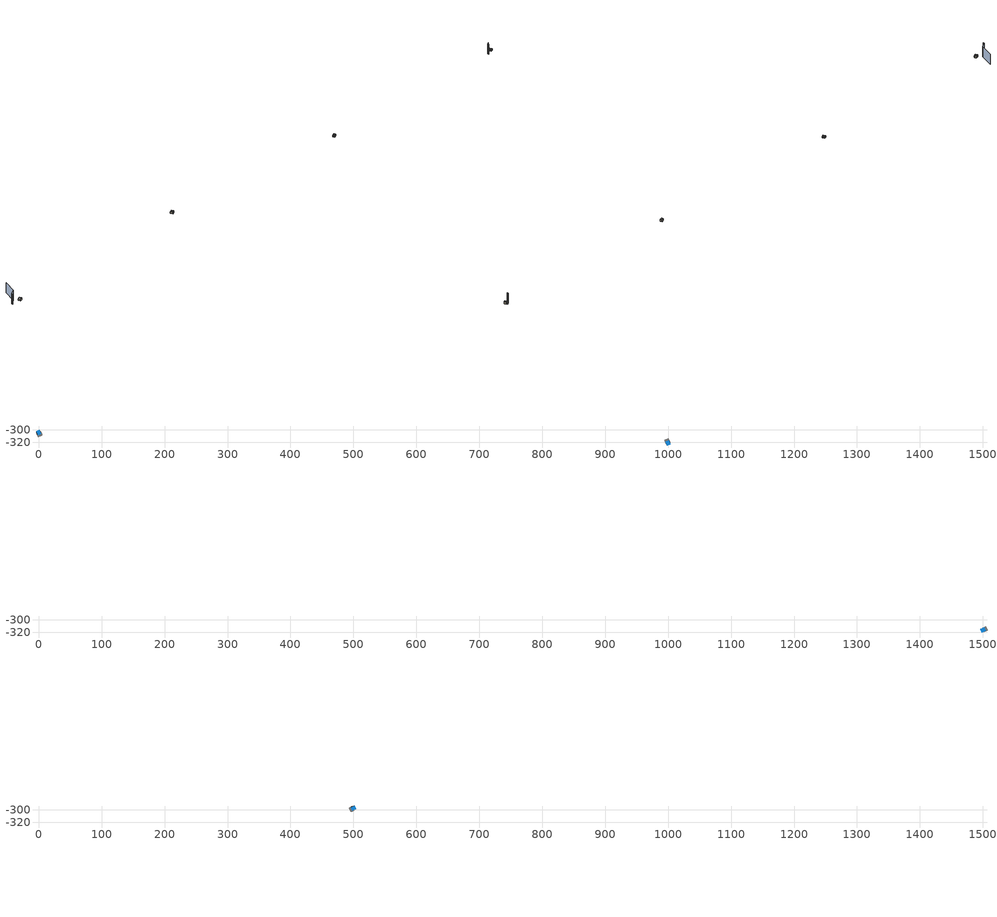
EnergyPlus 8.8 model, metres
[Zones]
0Perim
 floor adiabatic (115mmSandLimeBrick): 2.78,-302.93 4.5,-306.78 -0.98,-309.22 -2.7,-305.37 z0
 wall outside (U0-5): 2.78,-302.93 -2.7,-305.37 z0:4.45
 wall to 0Core (115mmSandLimeBrick): -0.98,-309.22 4.5,-306.78 z0:4.45
 wall adiabatic (115mmSandLimeBrick): -2.7,-305.37 -0.98,-309.22 / 4.5,-306.78 2.78,-302.93 z0:4.45
 window (Single): 2.69,-302.97 -2.61,-305.33 z0.85:2.69
 ceiling adiabatic (115mmSandLimeBrick): 2.78,-302.93 -2.7,-305.37 -1.55,-307.94 3.93,-305.49 z4.45
 roof outside (U0-4): 3.93,-305.49 -1.55,-307.94 -0.98,-309.22 4.5,-306.78 z4.45
0Core
 floor adiabatic (115mmSandLimeBrick): 4.5,-306.78 5.11,-308.16 -0.37,-310.6 -0.98,-309.22 z0
 wall adiabatic (115mmSandLimeBrick): -0.98,-309.22 -0.37,-310.6 5.11,-308.16 4.5,-306.78 z0:4.45
 ceiling adiabatic (115mmSandLimeBrick): 4.5,-306.78 -0.98,-309.22 -0.57,-310.14 4.91,-307.7 z4.45
 roof outside (U0-4): 4.91,-307.7 -0.57,-310.14 -0.37,-310.6 5.11,-308.16 z4.45
2Perim
 floor adiabatic (115mmSandLimeBrick): 997.21,-321.66 995.54,-317.78 1001.05,-315.41 1002.72,-319.28 z0
 wall outside (U0-5): 997.21,-321.66 1002.72,-319.28 z0:4.45
 wall to 2Core (115mmSandLimeBrick): 1001.05,-315.41 995.54,-317.78 z0:4.45
 wall adiabatic (115mmSandLimeBrick): 1002.72,-319.28 1001.05,-315.41 / 995.54,-317.78 997.21,-321.66 z0:4.45
 window (Single): 997.3,-321.62 1002.62,-319.32 z0.85:2.69
 ceiling adiabatic (115mmSandLimeBrick): 997.21,-321.66 1002.72,-319.28 1001.6,-316.7 996.09,-319.07 z4.45
 roof outside (U0-4): 996.09,-319.07 1001.6,-316.7 1001.05,-315.41 995.54,-317.78 z4.45
2Core
 floor adiabatic (115mmSandLimeBrick): 995.54,-317.78 994.94,-316.39 1000.45,-314.02 1001.05,-315.41 z0
 wall adiabatic (115mmSandLimeBrick): 1001.05,-315.41 1000.45,-314.02 994.94,-316.39 995.54,-317.78 z0:4.45
 ceiling adiabatic (115mmSandLimeBrick): 995.54,-317.78 1001.05,-315.41 1000.65,-314.48 995.14,-316.86 z4.45
 roof outside (U0-4): 995.14,-316.86 1000.65,-314.48 1000.45,-314.02 994.94,-316.39 z4.45
3Perim
 floor adiabatic (115mmSandLimeBrick): 1498.91,-313.45 1502.78,-311.79 1505.15,-317.3 1501.28,-318.96 z4.45
 wall outside (U0-5): 1498.91,-313.45 1501.28,-318.96 z4.45:8.9
 wall to 3Core (115mmSandLimeBrick): 1505.15,-317.3 1502.78,-311.79 z4.45:8.9
 wall adiabatic (115mmSandLimeBrick): 1501.28,-318.96 1505.15,-317.3 / 1502.78,-311.79 1498.91,-313.45 z4.45:8.9
 window (Single): 1498.95,-313.54 1501.24,-318.87 z5.3:7.14
 ceiling adiabatic (115mmSandLimeBrick): 1498.91,-313.45 1501.28,-318.96 1503.86,-317.85 1501.49,-312.34 z8.9
 roof outside (U0-4): 1501.49,-312.34 1503.86,-317.85 1505.15,-317.3 1502.78,-311.79 z8.9
3Core
 floor adiabatic (115mmSandLimeBrick): 1502.78,-311.79 1504.17,-311.19 1506.54,-316.7 1505.15,-317.3 z4.45
 wall adiabatic (115mmSandLimeBrick): 1505.15,-317.3 1506.54,-316.7 1504.17,-311.19 1502.78,-311.79 z4.45:8.9
 ceiling adiabatic (115mmSandLimeBrick): 1502.78,-311.79 1505.15,-317.3 1506.08,-316.9 1503.71,-311.39 z8.9
 roof outside (U0-4): 1503.71,-311.39 1506.08,-316.9 1506.54,-316.7 1504.17,-311.19 z8.9
1Perim
 floor adiabatic (115mmSandLimeBrick): 501.19,-299.96 497.38,-301.76 494.82,-296.33 498.63,-294.53 z8.9
 wall outside (U0-5): 501.19,-299.96 498.63,-294.53 z8.9:13.35
 wall to 1Core (115mmSandLimeBrick): 494.82,-296.33 497.38,-301.76 z8.9:13.35
 wall adiabatic (115mmSandLimeBrick): 498.63,-294.53 494.82,-296.33 / 497.38,-301.76 501.19,-299.96 z8.9:13.35
 window (Single): 501.15,-299.87 498.67,-294.62 z9.75:11.59
 ceiling adiabatic (115mmSandLimeBrick): 501.19,-299.96 498.63,-294.53 496.09,-295.73 498.65,-301.16 z13.35
 roof outside (U0-4): 498.65,-301.16 496.09,-295.73 494.82,-296.33 497.38,-301.76 z13.35
1Core
 floor adiabatic (115mmSandLimeBrick): 497.38,-301.76 496.01,-302.4 493.45,-296.98 494.82,-296.33 z8.9
 wall adiabatic (115mmSandLimeBrick): 494.82,-296.33 493.45,-296.98 496.01,-302.4 497.38,-301.76 z8.9:13.35
 ceiling adiabatic (115mmSandLimeBrick): 497.38,-301.76 494.82,-296.33 493.9,-296.76 496.47,-302.19 z13.35
 roof outside (U0-4): 496.47,-302.19 493.9,-296.76 493.45,-296.98 496.01,-302.4 z13.35
shading: -24.28,-308.49 -24.38,-305.18 / -24.38,-305.18 -11.54,-297.3 / -11.54,-297.3 -1.57,-263.13 / 1494.38,-318.63 1494.28,-315.29 / 1494.28,-315.29 1498.69,-312.94 z0:27.48
[Site:GroundTemperature:BuildingSurface]
14, 14, 14, 14, 14, 14, 14, 14, 14, 14, 14, 14
[Site:GroundReflectance]
0.2, 0.2, 0.2, 0.2, 0.2, 0.2, 0.2, 0.2, 0.2, 0.2, 0.2, 0.2
[Site:GroundReflectance:SnowModifier]
1, 1
[Building]
Building: North Axis {deg}=0; Terrain=Suburbs; Loads Convergence Tolerance Value=.04; Temperature Convergence Tolerance Value {deltaC}=.4; Solar Distribution=MinimalShadowing; Maximum Number of Warmup Days=25
[Construction]
115mmSandLimeBrick: Plaster_0.005_115mmSandLimeBrick, Sand-Lime Brick_0.08_115mmSandLimeBrick, Plaster_0.08_115mmSandLimeBrick
U0-5: XPS Board_0.01_U0-5, General Concrete_0.2_U0-5
U0-4: XPS Board_0.06_U0-4, General Concrete_0.2_U0-4
Single: Generic Clear Glass 6mm_0.006_Single
[Material] Roughness=Rough; Thermal Absorptance=0.9
Name | Thickness {m} | Conductivity {W/m-K} | Density {kg/m3} | Specific Heat {J/kg-K} | Solar Absorptance | Visible Absorptance
Plaster_0.005_115mmSandLimeBrick | 0.005 | 1 | 2000 | 1130 | 0.6 | 0.6
Sand-Lime Brick_0.08_115mmSandLimeBrick | 0.08 | 0.56 | 1200 | 1000 | 0.6 | 0.6
Plaster_0.08_115mmSandLimeBrick | 0.08 | 1 | 2000 | 1130 | 0.6 | 0.6
XPS Board_0.01_U0-5 | 0.01 | 0.034 | 35 | 1400 | 0.6 | 0.6
General Concrete_0.2_U0-5; General Concrete_0.2_U0-4 | 0.2 | 2 | 2400 | 950 | 0.7 | 0.7
XPS Board_0.06_U0-4 | 0.06 | 0.034 | 35 | 1400 | 0.6 | 0.6
[WindowMaterial:Glazing]
Generic Clear Glass 6mm_0.006_Single: Optical Data Type=SpectralAverage; Window Glass Spectral Data Set=SpectralAverage; Thickness {m}=0.006; Solar Transmittance at Normal Incidence=0.68; Front Side Solar Reflectance at Normal Incidence=0.09; Back Side Solar Reflectance at Normal Incidence=0.1; Visible Transmittance at Normal Incidence=0.81; Front Side Visible Reflectance at Normal Incidence=0.11; Back Side Visible Reflectance at Normal Incidence=0.12; Infrared Transmittance at Normal Incidence=0; Front Side Infrared Hemispherical Emissivity=0.2; Back Side Infrared Hemispherical Emissivity=0.2; Conductivity {W/m-K}=0.9; Dirt Correction Factor for Solar and Visible Transmittance=1
[EnergyManagementSystem:Sensor]
Name | Output:Variable or Output:Meter Index Key | Output:Variable or Output:Meter
OutdoorTemp | Environment | Site Outdoor Air Drybulb Temperature
OutdoorRelHumid | Environment | Site Outdoor Air Relative Humidity
USRNATVENT_0Perim; USRNATVENT_1Perim; USRNATVENT_2Perim; USRNATVENT_3Perim | AllOff | Schedule Value
[Zone] Type=1; Multiplier=1; Zone Inside Convection Algorithm=TARP; Zone Outside Convection Algorithm=DOE-2
Name | Volume {m3} | Floor Area {m2}
0Perim; 1Perim; 2Perim; 3Perim | 112.576 | 25.2927
0Core; 1Core; 2Core; 3Core | 40.4001 | 9.07678
[People] Number of People Schedule=30HrWk; Number of People Calculation Method=People/Area; People per Zone Floor Area {person/m2}=0.05; Fraction Radiant=0.3; Sensible Heat Fraction=AUTOCALCULATE; Carbon Dioxide Generation Rate {m3/s-W}=3.82e-08; Enable ASHRAE 55 Comfort Warnings=No; Mean Radiant Temperature Calculation Type=ZoneAveraged; Clothing Insulation Calculation Method=DynamicClothingModelASHRAE55; Thermal Comfort Model 1 Type=AdaptiveASH55
Name | Zone or ZoneList | Activity Level Schedule | Work Efficiency Schedule | Air Velocity Schedule
People 0Perim | 0Perim | 0PerimPeopleActivity | 0PerimWorkEfficiency | 0PerimAirVelocity
People 0Core | 0Core | 0CorePeopleActivity | 0CoreWorkEfficiency | 0CoreAirVelocity
People 1Perim | 1Perim | 1PerimPeopleActivity | 1PerimWorkEfficiency | 1PerimAirVelocity
People 1Core | 1Core | 1CorePeopleActivity | 1CoreWorkEfficiency | 1CoreAirVelocity
People 2Perim | 2Perim | 2PerimPeopleActivity | 2PerimWorkEfficiency | 2PerimAirVelocity
People 2Core | 2Core | 2CorePeopleActivity | 2CoreWorkEfficiency | 2CoreAirVelocity
People 3Perim | 3Perim | 3PerimPeopleActivity | 3PerimWorkEfficiency | 3PerimAirVelocity
People 3Core | 3Core | 3CorePeopleActivity | 3CoreWorkEfficiency | 3CoreAirVelocity
[ElectricEquipment] Schedule=60HrWk; Design Level Calculation Method=Watts/Area; Watts per Zone Floor Area {W/m2}=25; Fraction Latent=0; Fraction Radiant=.2; Fraction Lost=0
Name | Zone or ZoneList
0Perim Equipment 1 | 0Perim
0Core Equipment 1 | 0Core
1Perim Equipment 1 | 1Perim
1Core Equipment 1 | 1Core
2Perim Equipment 1 | 2Perim
2Core Equipment 1 | 2Core
3Perim Equipment 1 | 3Perim
3Core Equipment 1 | 3Core
[Lights] Schedule=60HrWk; Design Level Calculation Method=Watts/Area; Watts per Zone Floor Area {W/m2}=20; Return Air Fraction=0; Fraction Radiant=.42; Fraction Visible=.18; Fraction Replaceable=1
Name | Zone or ZoneList
0Perim General lighting | 0Perim
0Core General lighting | 0Core
1Perim General lighting | 1Perim
1Core General lighting | 1Core
2Perim General lighting | 2Perim
2Core General lighting | 2Core
3Perim General lighting | 3Perim
3Core General lighting | 3Core
[ZoneControl:Thermostat]
Name | Zone or ZoneList | Control Type Schedule | Control 1
0Perim Thermostat | 0Perim | 0PerimZoneControlTypeSched | Dual Setpoint - Zone 0Perim
0Core Thermostat | 0Core | 0CoreZoneControlTypeSched | Dual Setpoint - Zone 0Core
1Perim Thermostat | 1Perim | 1PerimZoneControlTypeSched | Dual Setpoint - Zone 1Perim
1Core Thermostat | 1Core | 1CoreZoneControlTypeSched | Dual Setpoint - Zone 1Core
2Perim Thermostat | 2Perim | 2PerimZoneControlTypeSched | Dual Setpoint - Zone 2Perim
2Core Thermostat | 2Core | 2CoreZoneControlTypeSched | Dual Setpoint - Zone 2Core
3Perim Thermostat | 3Perim | 3PerimZoneControlTypeSched | Dual Setpoint - Zone 3Perim
3Core Thermostat | 3Core | 3CoreZoneControlTypeSched | Dual Setpoint - Zone 3Core
[ThermostatSetpoint:DualSetpoint]
Name | Heating Setpoint Temperature Schedule | Cooling Setpoint Temperature Schedule
Dual Setpoint - Zone 0Perim | 0PerimHeating_SP_Sch | 0PerimCooling_SP_Sch
Dual Setpoint - Zone 0Core | 0CoreHeating_SP_Sch | 0CoreCooling_SP_Sch
Dual Setpoint - Zone 1Perim | 1PerimHeating_SP_Sch | 1PerimCooling_SP_Sch
Dual Setpoint - Zone 1Core | 1CoreHeating_SP_Sch | 1CoreCooling_SP_Sch
Dual Setpoint - Zone 2Perim | 2PerimHeating_SP_Sch | 2PerimCooling_SP_Sch
Dual Setpoint - Zone 2Core | 2CoreHeating_SP_Sch | 2CoreCooling_SP_Sch
Dual Setpoint - Zone 3Perim | 3PerimHeating_SP_Sch | 3PerimCooling_SP_Sch
Dual Setpoint - Zone 3Core | 3CoreHeating_SP_Sch | 3CoreCooling_SP_Sch
[Zone equipment]
0Perim: 0Perim Ideal Loads Air
0Core: 0Core Ideal Loads Air
1Perim: 1Perim Ideal Loads Air
1Core: 1Core Ideal Loads Air
2Perim: 2Perim Ideal Loads Air
2Core: 2Core Ideal Loads Air
3Perim: 3Perim Ideal Loads Air
3Core: 3Core Ideal Loads Air
[ZoneHVAC:IdealLoadsAirSystem] Maximum Heating Supply Air Temperature {C}=30; Minimum Cooling Supply Air Temperature {C}=18; Maximum Heating Supply Air Humidity Ratio {kgWater/kgDryAir}=0.01; Minimum Cooling Supply Air Humidity Ratio {kgWater/kgDryAir}=0.008; Heating Limit=NoLimit; Maximum Heating Air Flow Rate {m3/s}=100; Cooling Limit=NoLimit; Maximum Cooling Air Flow Rate {m3/s}=100; Heating Availability Schedule=AllOn; Cooling Availability Schedule=AllOn; Dehumidification Control Type=None; Humidification Control Type=None; Demand Controlled Ventilation Type=OccupancySchedule; Outdoor Air Economizer Type=DifferentialEnthalpy; Heat Recovery Type=None; Sensible Heat Recovery Effectiveness=0.7; Latent Heat Recovery Effectiveness=0.65
Name | Design Specification Outdoor Air Object
0Perim Ideal Loads Air | 0PerimMinFreshAir
0Core Ideal Loads Air | 0CoreMinFreshAir
1Perim Ideal Loads Air | 1PerimMinFreshAir
1Core Ideal Loads Air | 1CoreMinFreshAir
2Perim Ideal Loads Air | 2PerimMinFreshAir
2Core Ideal Loads Air | 2CoreMinFreshAir
3Perim Ideal Loads Air | 3PerimMinFreshAir
3Core Ideal Loads Air | 3CoreMinFreshAir
[DesignSpecification:OutdoorAir] Outdoor Air Method=Sum; Outdoor Air Flow per Person {m3/s-person}=0.0005; Outdoor Air Flow per Zone Floor Area {m3/s-m2}=0.0005; Outdoor Air Schedule=30HrWk
0PerimMinFreshAir; 0CoreMinFreshAir; 1PerimMinFreshAir; 1CoreMinFreshAir; 2PerimMinFreshAir; 2CoreMinFreshAir; 3PerimMinFreshAir; 3CoreMinFreshAir
[ZoneVentilation:DesignFlowRate] Schedule=AllOn; Design Flow Rate Calculation Method=AirChanges/Hour; Air Changes per Hour {1/hr}=0; Ventilation Type=NATURAL; Fan Pressure Rise {Pa}=0; Fan Total Efficiency=1; Constant Term Coefficient=1; Temperature Term Coefficient=0; Velocity Term Coefficient=0; Velocity Squared Term Coefficient=0; Minimum Indoor Temperature {C}=18; Delta Temperature {deltaC}=1; Maximum Wind Speed {m/s}=40
Name | Zone or ZoneList
0Perim ScheduledVent | 0Perim
1Perim ScheduledVent | 1Perim
2Perim ScheduledVent | 2Perim
3Perim ScheduledVent | 3Perim
[EnergyManagementSystem:Actuator] Actuated Component Type=Schedule:Constant; Actuated Component Control Type=Schedule Value
Name | Actuated Component Unique
NATVENT_AVAIL_SCHED_ACTUATOR_0Perim | NATVENT_AVAIL_SCHED_0Perim
NATVENT_AVAIL_SCHED_ACTUATOR_1Perim | NATVENT_AVAIL_SCHED_1Perim
NATVENT_AVAIL_SCHED_ACTUATOR_2Perim | NATVENT_AVAIL_SCHED_2Perim
NATVENT_AVAIL_SCHED_ACTUATOR_3Perim | NATVENT_AVAIL_SCHED_3Perim
[EnergyManagementSystem:ProgramCallingManager]
My 0Perim_Setpoint_Schedule_Calculator_Example: BeginTimestepBeforePredictor; 0Perim_ErlEnforceBinary
My 1Perim_Setpoint_Schedule_Calculator_Example: BeginTimestepBeforePredictor; 1Perim_ErlEnforceBinary
My 2Perim_Setpoint_Schedule_Calculator_Example: BeginTimestepBeforePredictor; 2Perim_ErlEnforceBinary
My 3Perim_Setpoint_Schedule_Calculator_Example: BeginTimestepBeforePredictor; 3Perim_ErlEnforceBinary
[EnergyManagementSystem:Program]
0Perim_ErlEnforceBinary: IF (USRNATVENT_0Perim > 0); Set NATVENT_AVAIL_SCHED_ACTUATOR_0Perim = 1; ELSE; Set NATVENT_AVAIL_SCHED_ACTUATOR_0Perim = 0; ENDIF
1Perim_ErlEnforceBinary: IF (USRNATVENT_1Perim > 0); Set NATVENT_AVAIL_SCHED_ACTUATOR_1Perim = 1; ELSE; Set NATVENT_AVAIL_SCHED_ACTUATOR_1Perim = 0; ENDIF
2Perim_ErlEnforceBinary: IF (USRNATVENT_2Perim > 0); Set NATVENT_AVAIL_SCHED_ACTUATOR_2Perim = 1; ELSE; Set NATVENT_AVAIL_SCHED_ACTUATOR_2Perim = 0; ENDIF
3Perim_ErlEnforceBinary: IF (USRNATVENT_3Perim > 0); Set NATVENT_AVAIL_SCHED_ACTUATOR_3Perim = 1; ELSE; Set NATVENT_AVAIL_SCHED_ACTUATOR_3Perim = 0; ENDIF
[ZoneVentilation:WindandStackOpenArea] Opening Area {m2}=8.54579; Opening Effectiveness=0; Effective Angle {deg}=0; Height Difference {m}=0.460441; Discharge Coefficient for Opening=0.6; Minimum Indoor Temperature {C}=22; Maximum Indoor Temperature {C}=100; Delta Temperature {deltaC}=1; Minimum Outdoor Temperature {C}=22; Maximum Outdoor Temperature {C}=26; Maximum Wind Speed {m/s}=40
Name | Zone | Opening Area Fraction Schedule
0PerimNatVent_Buoy | 0Perim | NATVENT_AVAIL_SCHED_0Perim
1PerimNatVent_Buoy | 1Perim | NATVENT_AVAIL_SCHED_1Perim
2PerimNatVent_Buoy | 2Perim | NATVENT_AVAIL_SCHED_2Perim
3PerimNatVent_Buoy | 3Perim | NATVENT_AVAIL_SCHED_3Perim
[ZoneInfiltration:DesignFlowRate] Schedule=On; Design Flow Rate Calculation Method=AirChanges/Hour; Air Changes per Hour {1/hr}=0.5; Constant Term Coefficient=1; Temperature Term Coefficient=0; Velocity Term Coefficient=0; Velocity Squared Term Coefficient=0
Name | Zone or ZoneList
0PerimInfiltration | 0Perim
1PerimInfiltration | 1Perim
2PerimInfiltration | 2Perim
3PerimInfiltration | 3Perim
[WaterUse:Equipment]
Name | Peak Flow Rate {m3/s} | Flow Rate Fraction Schedule | Target Temperature Schedule | Hot Water Supply Temperature Schedule | Cold Water Supply Temperature Schedule
DHW 0Perim | 0 | equipOffice | DHW Supply Temperature 0Perim | DHW Supply Temperature 0Perim | DHW Mains Temperature 0Perim
DHW 0Core | 2.52133e-06 | 60HrWk | DHW Supply Temperature 0Core | DHW Supply Temperature 0Core | DHW Mains Temperature 0Core
DHW 1Perim | 0 | equipOffice | DHW Supply Temperature 1Perim | DHW Supply Temperature 1Perim | DHW Mains Temperature 1Perim
DHW 1Core | 2.52133e-06 | 60HrWk | DHW Supply Temperature 1Core | DHW Supply Temperature 1Core | DHW Mains Temperature 1Core
DHW 2Perim | 0 | equipOffice | DHW Supply Temperature 2Perim | DHW Supply Temperature 2Perim | DHW Mains Temperature 2Perim
DHW 2Core | 2.52133e-06 | 60HrWk | DHW Supply Temperature 2Core | DHW Supply Temperature 2Core | DHW Mains Temperature 2Core
DHW 3Perim | 0 | equipOffice | DHW Supply Temperature 3Perim | DHW Supply Temperature 3Perim | DHW Mains Temperature 3Perim
DHW 3Core | 2.52133e-06 | 60HrWk | DHW Supply Temperature 3Core | DHW Supply Temperature 3Core | DHW Mains Temperature 3Core
[Schedule:Constant]
On: On/Off, 1
0PerimPeopleActivity; 0CorePeopleActivity; 1PerimPeopleActivity; 1CorePeopleActivity; 2PerimPeopleActivity; 2CorePeopleActivity; 3PerimPeopleActivity; 3CorePeopleActivity: Any Number, 125.28
0PerimAirVelocity; 0CoreAirVelocity; 1PerimAirVelocity; 1CoreAirVelocity; 2PerimAirVelocity; 2CoreAirVelocity; 3PerimAirVelocity; 3CoreAirVelocity: Any Number, 0.2
0PerimWorkEfficiency; 0CoreWorkEfficiency; 1PerimWorkEfficiency; 1CoreWorkEfficiency; 2PerimWorkEfficiency; 2CoreWorkEfficiency; 3PerimWorkEfficiency; 3CoreWorkEfficiency: Any Number, 0
0PerimHeating_SP_Sch; 0PerimCooling_SP_Sch; 0CoreHeating_SP_Sch; 0CoreCooling_SP_Sch; 1PerimHeating_SP_Sch; 1PerimCooling_SP_Sch; 1CoreHeating_SP_Sch; 1CoreCooling_SP_Sch; 2PerimHeating_SP_Sch; 2PerimCooling_SP_Sch; 2CoreHeating_SP_Sch; 2CoreCooling_SP_Sch; 3PerimHeating_SP_Sch; 3PerimCooling_SP_Sch; 3CoreHeating_SP_Sch; 3CoreCooling_SP_Sch: Temperature, 22
0PerimZoneControlTypeSched; 0CoreZoneControlTypeSched; 1PerimZoneControlTypeSched; 1CoreZoneControlTypeSched; 2PerimZoneControlTypeSched; 2CoreZoneControlTypeSched; 3PerimZoneControlTypeSched; 3CoreZoneControlTypeSched: Any Number, 4
NATVENT_AVAIL_SCHED_0Perim; NATVENT_AVAIL_SCHED_1Perim; NATVENT_AVAIL_SCHED_2Perim; NATVENT_AVAIL_SCHED_3Perim: Fraction, 1
DHW Supply Temperature 0Perim; DHW Supply Temperature 0Core; DHW Supply Temperature 1Perim; DHW Supply Temperature 1Core; DHW Supply Temperature 2Perim; DHW Supply Temperature 2Core; DHW Supply Temperature 3Perim; DHW Supply Temperature 3Core: Temperature, 65
DHW Mains Temperature 0Perim; DHW Mains Temperature 0Core; DHW Mains Temperature 1Perim; DHW Mains Temperature 1Core; DHW Mains Temperature 2Perim; DHW Mains Temperature 2Core; DHW Mains Temperature 3Perim; DHW Mains Temperature 3Core: Temperature, 10
[Schedule:Year]
30HrWk: 30HrWk, 1, 1, 12, 31
AllOn: AllOn, 1, 1, 12, 31
equipOffice: equipOffice, 1, 1, 12, 31
60HrWk: 60HrWk, 1, 1, 12, 31
AllOff: AllOff, 1, 1, 12, 31
[Schedule:Week:Daily]
30HrWk: 30HrWkDay, 30HrWkDay, 30HrWkDay, 30HrWkDay, 30HrWkDay, 30HrWkDay, 30HrWkDay, 30HrWkDay, 30HrWkDay, 30HrWkDay, 30HrWkDay, 30HrWkDay
AllOn: AllOn, AllOn, AllOn, AllOn, AllOn, AllOn, AllOn, AllOn, AllOn, AllOn, AllOn, AllOn
equipOffice: equipOfficeWeekEnd, equipOffice, equipOffice, equipOffice, equipOffice, equipOffice, equipOfficeWeekEnd, equipOfficeWeekEnd, equipOffice, equipOffice, equipOffice, equipOffice
60HrWk: 60HrWkDay, 60HrWkDay, 60HrWkDay, 60HrWkDay, 60HrWkDay, 60HrWkDay, 60HrWkDay, 60HrWkDay, 60HrWkDay, 60HrWkDay, 60HrWkDay, 60HrWkDay
AllOff: AllOff, AllOff, AllOff, AllOff, AllOff, AllOff, AllOff, AllOff, AllOff, AllOff, AllOff, AllOff
[Schedule:Day:Hourly]
30HrWkDay; equipOffice; equipOfficeWeekEnd: 0.1, 0.1, 0.1, 0.1, 0.1, 0.1, 0.1, 0.2, 0.4, 0.6, 0.8, 0.8, 0.4, 0.6, 0.8, 0.8, 0.4, 0.2, 0.1, 0.1, 0.1, 0.1, 0.1, 0.1
AllOn: 1, 1, 1, 1, 1, 1, 1, 1, 1, 1, 1, 1, 1, 1, 1, 1, 1, 1, 1, 1, 1, 1, 1, 1
60HrWkDay: 0.2, 0.2, 0.2, 0.2, 0.2, 0.2, 0.2, 0.4, 0.8, 0.8, 1, 1, 0.8, 1, 1, 1, 0.8, 0.4, 0.2, 0.2, 0.2, 0.2, 0.2, 0.2
AllOff: 0, 0, 0, 0, 0, 0, 0, 0, 0, 0, 0, 0, 0, 0, 0, 0, 0, 0, 0, 0, 0, 0, 0, 0
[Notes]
----  This file was generated with Archsim v.4.0.2.17
-------------------------ERL SENSORS--------------------------
115mmSandLimeBrick GasType: Partition
